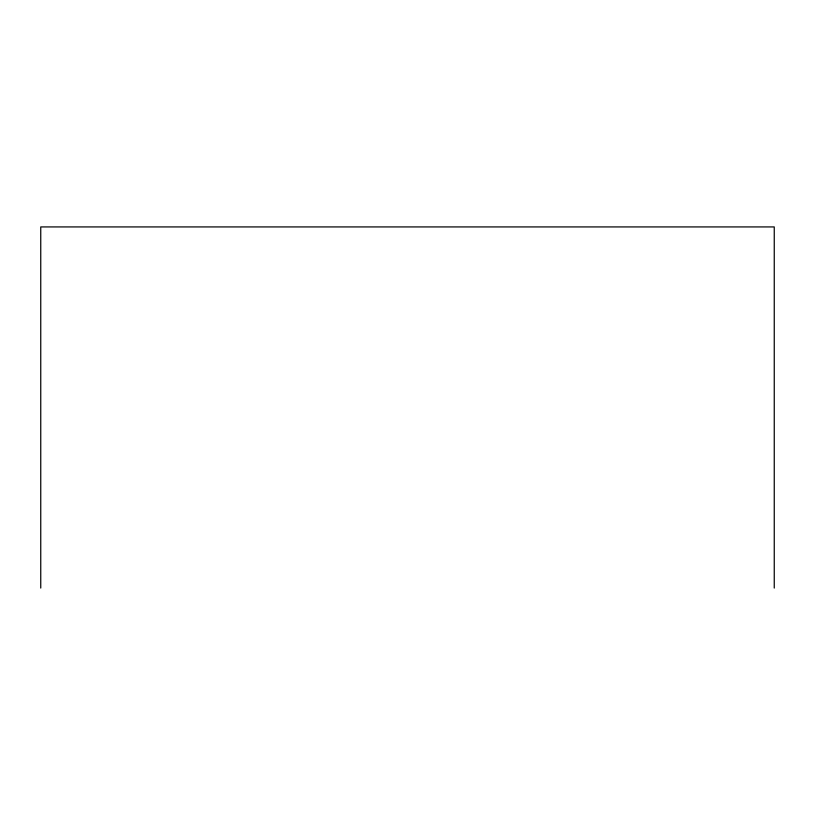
<?xml version="1.0" encoding="UTF-8"?>
<svg xmlns="http://www.w3.org/2000/svg" width="815" height="815" viewBox="0 0 815 815"><rect width="100%" height="100%" fill="white"/><g stroke="black" fill="none" stroke-linecap="round" stroke-linejoin="round"><path stroke-width="1.22" d="M774.25 588.073L774.25 226.927L40.75 226.927L40.75 588.073"/></g></svg>
